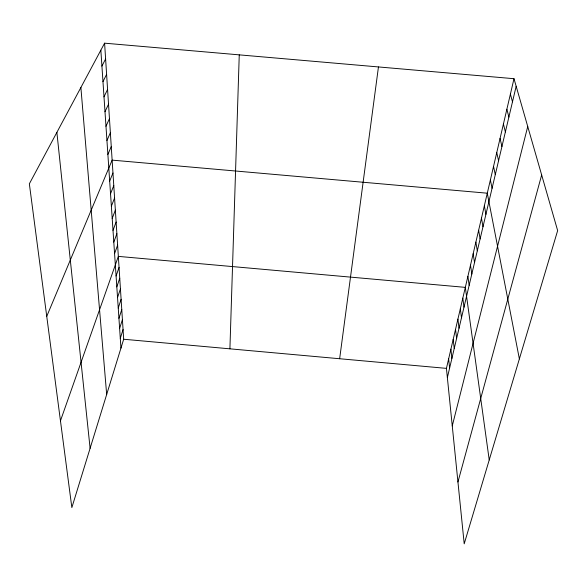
<?xml version="1.0" encoding="UTF-8"?>
<svg xmlns="http://www.w3.org/2000/svg" width="587" height="587" viewBox="0 0 587 587"><rect width="100%" height="100%" fill="white"/><g stroke="black" fill="none" stroke-linecap="round" stroke-linejoin="round"><path stroke-width="0.88" d="M229.913 348.832L239.254 54.862M339.646 358.738L378.454 66.94M513.992 78.702L557.65 230.596L464.207 543.826L446.428 368.372L513.992 78.702L104.596 43.174L29.35 183.826L71.849 507.601L123.681 339.242L104.596 43.174M447.36 377.617L516.164 86.26M452.261 425.905L527.735 126.521M457.941 481.993L541.662 174.97M120.291 338.361L123.057 329.52M119.623 328.434L122.419 319.629M118.941 318.33L121.766 309.554M118.244 308.036L121.105 299.304M117.539 297.558L120.438 288.87M116.813 286.882L119.748 278.238M116.079 276.007L119.051 267.415M60.461 420.813L118.339 256.387L465.322 287.366L489.228 459.966M114.575 253.628L117.613 245.146M113.797 242.115L116.879 233.699M113.005 230.383L116.123 222.025M112.198 218.415L115.36 210.124M111.369 206.206L114.575 197.995M110.532 193.754L113.775 185.624M109.674 181.053L112.961 173.004M46.747 316.342L112.132 160.126L487.283 193.196L519.37 358.921M107.876 154.454L111.259 146.581M106.937 140.52L110.371 132.757M105.976 126.286L109.461 118.625M105 111.735L108.529 104.192M103.994 96.862L107.575 89.444M102.967 81.652L106.607 74.358M101.918 66.096L105.609 58.942M123.681 339.242L446.428 368.372M510.389 94.14L512.488 101.837M506.867 109.241L508.892 117.062M503.426 124.004L505.378 131.95M500.058 138.451L501.936 146.508M496.756 152.583L498.576 160.743M493.535 166.407L495.289 174.669M490.38 179.945L492.067 188.295M484.348 205.795L485.926 214.314M481.465 218.144L482.991 226.743M478.64 230.251L480.115 238.916M475.874 242.123L477.297 250.854M473.159 253.76L474.538 262.55M470.495 265.177L471.823 274.026M467.883 276.382L469.167 285.282M462.805 298.152L464.001 307.155M460.333 308.74L461.492 317.787M457.911 319.137L459.027 328.221M455.534 329.336L456.613 338.457M453.193 339.359L454.235 348.517M450.897 349.206L451.902 358.393M448.644 358.87L449.613 368.093M56.88 132.361L90.105 448.299M80.881 87.5L106.673 394.479M100.847 50.181L120.951 348.113"/></g></svg>
